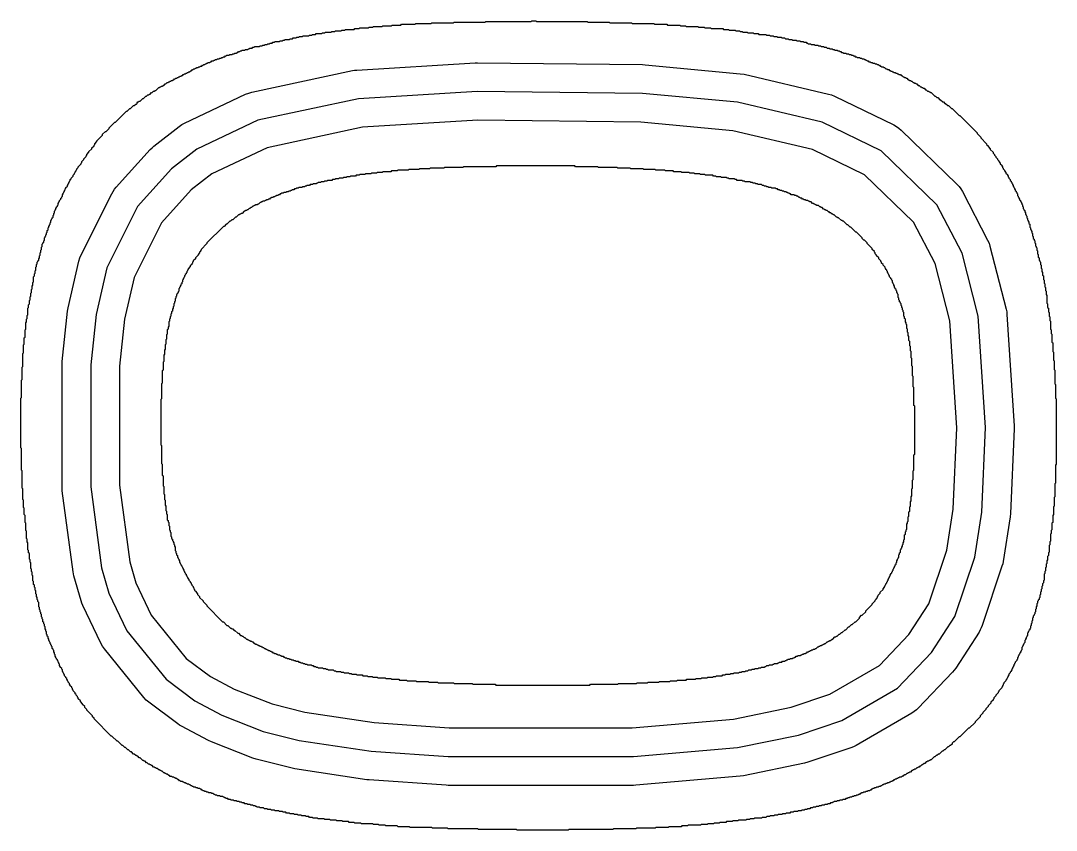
# Model space of a CAD drawing. Header units: millimetres. Extents: x 0 to 1730, y 0 to 225.
# Drawn here: x 1107.4 to 1251.5, y 56.6 to 169.2 of the extents above; entities that cross this region are included whole.
import ezdxf

# ---------------------------------------------------------------- set-up
doc = ezdxf.new("R2010")
doc.units = ezdxf.units.MM
for name, color, linetype in [('CENTERLINE', 1, 'Continuous'), ('GROOVE_8MM', 3, 'Continuous'), ('OUTLINE', 7, 'Continuous')]:
    doc.layers.add(name, color=color, linetype=linetype)

msp = doc.modelspace()

# ---------------------------------------------------------------- linework, layer by layer
at = {"layer": 'CENTERLINE'}
msp.add_lwpolyline([(1135.4, 72.6), (1141.15, 70.35), (1146.15, 69.1), (1156.15, 67.6), (1166.9, 66.85), (1192.65, 66.85), (1207.15, 68.1), (1215.65, 69.85), (1221.65, 71.85), (1229.4, 76.35), (1234.15, 81.35), (1237.4, 86.35), (1240.15, 94.6), (1241.15, 100.85), (1241.65, 112.6), (1240.65, 128.1), (1238.4, 136.85), (1234.9, 143.6), (1227.15, 151.1), (1218.9, 155.1), (1207.15, 157.85), (1193.9, 159.1), (1170.9, 159.35), (1154.4, 158.35), (1140.4, 155.35), (1131.9, 151.35), (1128.4, 148.6), (1123.65, 143.35), (1119.4, 134.85), (1117.9, 128.35), (1117.15, 121.35), (1117.15, 104.35), (1118.65, 93.1), (1119.65, 89.6), (1122.15, 84.35), (1127.65, 77.6), (1131.65, 74.6), (1135.4, 72.6)], dxfattribs=at)
at = {"layer": 'GROOVE_8MM'}
for points in [[(1125.25, 74.4), (1124.88, 74.72), (1124.55, 75.07), (1119.05, 81.82), (1118.77, 82.21), (1118.54, 82.63), (1116.04, 87.88), (1115.91, 88.19), (1115.8, 88.5), (1114.8, 92), (1114.69, 92.57), (1113.19, 103.82), (1113.15, 104.35), (1113.15, 121.35), (1113.17, 121.78), (1113.92, 128.78), (1114, 129.25), (1115.5, 135.75), (1115.64, 136.2), (1115.82, 136.64), (1120.07, 145.14), (1120.25, 145.46), (1120.45, 145.75), (1120.68, 146.03), (1125.43, 151.28), (1125.67, 151.53), (1125.93, 151.75), (1129.43, 154.5), (1129.8, 154.75), (1130.2, 154.97), (1138.7, 158.97), (1139.12, 159.14), (1139.56, 159.26), (1153.56, 162.26), (1153.86, 162.31), (1154.16, 162.34), (1170.66, 163.34), (1170.94, 163.35), (1193.94, 163.1), (1194.28, 163.08), (1207.53, 161.83), (1208.06, 161.75), (1219.81, 159), (1220.24, 158.87), (1220.65, 158.7), (1228.9, 154.7), (1229.27, 154.5), (1229.61, 154.25), (1229.93, 153.97), (1237.68, 146.47), (1237.97, 146.16), (1238.23, 145.81), (1238.45, 145.44), (1241.95, 138.69), (1242.14, 138.28), (1242.27, 137.85), (1244.52, 129.1), (1244.6, 128.73), (1244.64, 128.36), (1245.64, 112.86), (1245.65, 112.43), (1245.15, 100.68), (1245.1, 100.22), (1244.1, 93.97), (1244.04, 93.65), (1243.94, 93.34), (1241.19, 85.09), (1241.07, 84.77), (1240.93, 84.46), (1240.75, 84.17), (1237.5, 79.17), (1237.29, 78.87), (1237.05, 78.6), (1232.3, 73.6), (1232.03, 73.33), (1231.73, 73.1), (1231.41, 72.89), (1223.66, 68.39), (1223.3, 68.2), (1222.91, 68.06), (1216.91, 66.06), (1216.46, 65.93), (1207.96, 64.18), (1207.49, 64.12), (1192.99, 62.87), (1192.65, 62.85), (1166.9, 62.85), (1166.62, 62.86), (1155.87, 63.61), (1155.56, 63.64), (1145.56, 65.14), (1145.18, 65.22), (1140.18, 66.47), (1139.69, 66.63), (1133.94, 68.88), (1133.52, 69.07), (1129.77, 71.07), (1129.5, 71.23), (1129.25, 71.4), (1125.25, 74.4)], [(1167.04, 70.85), (1192.48, 70.85), (1206.57, 72.07), (1214.61, 73.72), (1220, 75.52), (1226.9, 79.52), (1231, 83.84), (1233.77, 88.1), (1236.25, 95.56), (1237.16, 101.25), (1237.64, 112.56), (1236.68, 127.47), (1234.64, 135.41), (1231.65, 141.18), (1224.83, 147.78), (1217.56, 151.31), (1206.5, 153.89), (1193.69, 155.1), (1171, 155.35), (1154.94, 154.38), (1141.69, 151.54), (1134.01, 147.92), (1131.14, 145.67), (1126.98, 141.07), (1123.19, 133.49), (1121.85, 127.69), (1121.15, 121.14), (1121.15, 104.62), (1122.58, 93.92), (1123.4, 91.02), (1125.55, 86.5), (1130.44, 80.51), (1133.8, 77.99), (1137.08, 76.24), (1142.37, 74.17), (1146.93, 73.03), (1156.59, 71.58), (1167.04, 70.85)]]:
    msp.add_lwpolyline(points, close=True, dxfattribs=at)
at = {"layer": 'OUTLINE'}
for points in [[(1186.3, 169), (1189.3, 169), (1189.4, 168.9), (1192.4, 168.9), (1192.5, 168.8), (1195.5, 168.8), (1195.6, 168.7), (1197.3, 168.7), (1197.4, 168.6), (1199.1, 168.6), (1199.2, 168.5), (1199.9, 168.5), (1200, 168.4), (1201.6, 168.4), (1201.7, 168.3), (1202.5, 168.3), (1202.6, 168.2), (1203.4, 168.2), (1203.5, 168.1), (1205.1, 168.1), (1205.2, 168), (1205.9, 168), (1206, 167.9), (1206.8, 167.9), (1206.9, 167.8), (1207.4, 167.8), (1207.5, 167.7), (1207.8, 167.7), (1207.9, 167.6), (1208.5, 167.6), (1208.6, 167.5), (1209.3, 167.5), (1209.4, 167.4), (1210, 167.4), (1210.1, 167.3), (1211.1, 167.3), (1211.2, 167.2), (1211.6, 167.2), (1211.7, 167.1), (1212.1, 167.1), (1212.2, 167), (1212.6, 167), (1212.7, 166.9), (1213.2, 166.9), (1213.3, 166.8), (1213.7, 166.8), (1213.8, 166.7), (1214.2, 166.7), (1214.3, 166.6), (1214.7, 166.6), (1214.8, 166.5), (1215.3, 166.5), (1215.4, 166.4), (1215.8, 166.4), (1215.9, 166.3), (1216.3, 166.3), (1216.4, 166.2), (1216.7, 166.2), (1216.8, 166.1), (1216.9, 166.1), (1217, 166), (1217.3, 166), (1217.4, 165.9), (1217.8, 165.9), (1217.9, 165.8), (1218.3, 165.8), (1218.4, 165.7), (1218.7, 165.7), (1218.8, 165.6), (1219.1, 165.6), (1219.2, 165.5), (1219.5, 165.5), (1219.6, 165.4), (1219.9, 165.4), (1220, 165.3), (1220.3, 165.3), (1220.4, 165.2), (1220.6, 165.2), (1220.7, 165.1), (1221, 165.1), (1221.1, 165), (1221.3, 165), (1221.4, 164.9), (1221.5, 164.9), (1221.6, 164.8), (1221.8, 164.8), (1221.9, 164.7), (1222.2, 164.7), (1222.3, 164.6), (1222.6, 164.6), (1222.7, 164.5), (1222.9, 164.5), (1223, 164.4), (1223.2, 164.4), (1223.3, 164.3), (1223.4, 164.3), (1223.5, 164.2), (1223.7, 164.2), (1223.8, 164.1), (1224.1, 164.1), (1224.2, 164), (1224.4, 164), (1224.5, 163.9), (1224.7, 163.9), (1224.8, 163.8), (1224.9, 163.8), (1225, 163.7), (1225.1, 163.7), (1225.2, 163.6), (1225.3, 163.6), (1225.4, 163.5), (1225.6, 163.5), (1225.7, 163.4), (1225.9, 163.4), (1226, 163.3), (1226.2, 163.3), (1226.3, 163.2), (1226.5, 163.2), (1226.6, 163.1), (1226.7, 163.1), (1226.8, 163), (1226.9, 163), (1227, 162.9), (1227.1, 162.9), (1227.2, 162.8), (1227.4, 162.8), (1227.5, 162.7), (1227.6, 162.7), (1227.8, 162.5), (1227.9, 162.5), (1228, 162.4), (1228.2, 162.4), (1228.3, 162.3), (1228.4, 162.3), (1228.5, 162.2), (1228.6, 162.2), (1228.7, 162.1), (1228.8, 162.1), (1228.9, 162), (1229.1, 162), (1229.2, 161.9), (1229.3, 161.9), (1229.4, 161.8), (1229.5, 161.8), (1229.6, 161.7), (1229.8, 161.7), (1229.9, 161.6), (1230, 161.6), (1230.2, 161.4), (1230.3, 161.4), (1230.4, 161.3), (1230.5, 161.3), (1230.6, 161.2), (1230.7, 161.2), (1230.9, 161), (1231, 161), (1231.1, 160.9), (1231.2, 160.9), (1231.3, 160.8), (1231.4, 160.8), (1231.6, 160.6), (1231.7, 160.6), (1231.8, 160.5), (1231.9, 160.5), (1232, 160.4), (1232.1, 160.4), (1232.3, 160.2), (1232.4, 160.2), (1232.6, 160), (1232.7, 160), (1232.8, 159.9), (1232.9, 159.9), (1233, 159.8), (1233.1, 159.8), (1233.3, 159.6), (1233.4, 159.6), (1233.6, 159.4), (1233.7, 159.4), (1233.8, 159.3), (1233.9, 159.3), (1234, 159.2), (1234.1, 159.2), (1234.6, 158.7), (1234.7, 158.7), (1234.9, 158.5), (1235, 158.5), (1235.3, 158.2), (1235.4, 158.2), (1235.7, 157.9), (1235.8, 157.9), (1236, 157.7), (1236.1, 157.7), (1236.4, 157.4), (1236.5, 157.4), (1236.9, 157), (1237, 157), (1238, 156), (1238.1, 156), (1240.5, 153.6), (1240.5, 153.5), (1241, 153), (1241, 152.9), (1241.8, 152.1), (1241.8, 152), (1242, 151.8), (1242, 151.7), (1242.3, 151.4), (1242.3, 151.3), (1242.7, 150.9), (1242.7, 150.8), (1242.9, 150.6), (1242.9, 150.5), (1243.1, 150.3), (1243.1, 150.2), (1243.3, 150), (1243.3, 149.9), (1243.5, 149.7), (1243.5, 149.6), (1243.7, 149.4), (1243.7, 149.3), (1243.9, 149.1), (1243.9, 149), (1244, 148.9), (1244, 148.8), (1244.1, 148.7), (1244.1, 148.6), (1244.3, 148.4), (1244.3, 148.3), (1244.5, 148.1), (1244.5, 148), (1244.7, 147.8), (1244.7, 147.7), (1244.8, 147.6), (1244.8, 147.5), (1244.9, 147.4), (1244.9, 147.3), (1245.1, 147.1), (1245.1, 147), (1245.2, 146.9), (1245.2, 146.8), (1245.3, 146.7), (1245.3, 146.6), (1245.4, 146.5), (1245.4, 146.4), (1245.5, 146.3), (1245.5, 146.2), (1245.6, 146.1), (1245.6, 146), (1245.7, 145.9), (1245.7, 145.8), (1245.8, 145.7), (1245.8, 145.6), (1245.9, 145.5), (1245.9, 145.4), (1246, 145.3), (1246, 145.2), (1246.1, 145.1), (1246.1, 144.9), (1246.2, 144.8), (1246.2, 144.7), (1246.3, 144.6), (1246.3, 144.5), (1246.4, 144.4), (1246.4, 144.3), (1246.5, 144.2), (1246.5, 144.1), (1246.6, 144), (1246.6, 143.9), (1246.7, 143.8), (1246.7, 143.7), (1246.8, 143.6), (1246.8, 143.4), (1246.9, 143.3), (1246.9, 143.1), (1247, 143), (1247, 142.9), (1247.1, 142.8), (1247.1, 142.6), (1247.2, 142.5), (1247.2, 142.3), (1247.3, 142.2), (1247.3, 142.1), (1247.4, 142), (1247.4, 141.8), (1247.5, 141.7), (1247.5, 141.5), (1247.6, 141.4), (1247.6, 141.3), (1247.7, 141.2), (1247.7, 141), (1247.8, 140.9), (1247.8, 140.5), (1247.9, 140.4), (1247.9, 140.2), (1248, 140.1), (1248, 140), (1248.1, 139.9), (1248.1, 139.7), (1248.2, 139.6), (1248.2, 139.3), (1248.3, 139.2), (1248.3, 138.9), (1248.4, 138.8), (1248.4, 138.7), (1248.5, 138.6), (1248.5, 138.3), (1248.6, 138.2), (1248.6, 137.9), (1248.7, 137.8), (1248.7, 137.7), (1248.8, 137.6), (1248.8, 137.3), (1248.9, 137.2), (1248.9, 136.8), (1249, 136.7), (1249, 136.3), (1249.1, 136.2), (1249.1, 135.9), (1249.2, 135.8), (1249.2, 135.7), (1249.3, 135.6), (1249.3, 135.3), (1249.4, 135.2), (1249.4, 134.8), (1249.5, 134.7), (1249.5, 134.3), (1249.6, 134.2), (1249.6, 133.8), (1249.7, 133.7), (1249.7, 133.2), (1249.8, 133.1), (1249.8, 132.7), (1249.9, 132.6), (1249.9, 132.2), (1250, 132.1), (1250, 131.7), (1250.1, 131.6), (1250.1, 131.1), (1250.2, 131), (1250.2, 129.9), (1250.3, 129.8), (1250.3, 129.3), (1250.4, 129.2), (1250.4, 128.7), (1250.5, 128.6), (1250.5, 128.1), (1250.6, 128), (1250.6, 127.5), (1250.7, 127.4), (1250.7, 126.3), (1250.8, 126.2), (1250.8, 125.7), (1250.9, 125.6), (1250.9, 124.5), (1251, 124.4), (1251, 123.2), (1251.1, 123.1), (1251.1, 122), (1251.2, 121.9), (1251.2, 120.7), (1251.3, 120.6), (1251.3, 118.7), (1251.4, 118.6), (1251.4, 116.7), (1251.5, 116.6), (1251.5, 107.5), (1251.4, 107.4), (1251.4, 104.9), (1251.3, 104.8), (1251.3, 103), (1251.2, 102.9), (1251.2, 101.7), (1251.1, 101.6), (1251.1, 100.5), (1251, 100.4), (1251, 99.4), (1250.9, 99.3), (1250.9, 98.4), (1250.8, 98.3), (1250.8, 97.9), (1250.7, 97.8), (1250.7, 96.8), (1250.6, 96.7), (1250.6, 96.3), (1250.5, 96.2), (1250.5, 95.3), (1250.4, 95.2), (1250.4, 94.8), (1250.3, 94.7), (1250.3, 94.2), (1250.2, 94.1), (1250.2, 93.7), (1250.1, 93.6), (1250.1, 93.2), (1250, 93.1), (1250, 92.7), (1249.9, 92.6), (1249.9, 92.3), (1249.8, 92.2), (1249.8, 91.4), (1249.7, 91.3), (1249.7, 91), (1249.6, 90.9), (1249.6, 90.6), (1249.5, 90.5), (1249.5, 90.2), (1249.4, 90.1), (1249.4, 89.8), (1249.3, 89.7), (1249.3, 89.4), (1249.2, 89.3), (1249.2, 89), (1249.1, 88.9), (1249.1, 88.7), (1249, 88.6), (1249, 88.5), (1248.9, 88.4), (1248.9, 88.2), (1248.8, 88.1), (1248.8, 87.8), (1248.7, 87.7), (1248.7, 87.4), (1248.6, 87.3), (1248.6, 87), (1248.5, 86.9), (1248.5, 86.7), (1248.4, 86.6), (1248.4, 86.5), (1248.3, 86.4), (1248.3, 86.2), (1248.2, 86.1), (1248.2, 85.8), (1248.1, 85.7), (1248.1, 85.4), (1248, 85.3), (1248, 85.1), (1247.9, 85), (1247.9, 84.7), (1247.8, 84.6), (1247.8, 84.5), (1247.7, 84.4), (1247.7, 84.3), (1247.6, 84.2), (1247.6, 84.1), (1247.5, 84), (1247.5, 83.7), (1247.4, 83.6), (1247.4, 83.5), (1247.3, 83.4), (1247.3, 83.3), (1247.2, 83.2), (1247.2, 83.1), (1247.1, 83), (1247.1, 82.7), (1247, 82.6), (1247, 82.5), (1246.9, 82.4), (1246.9, 82.3), (1246.8, 82.2), (1246.8, 82.1), (1246.7, 82), (1246.7, 81.7), (1246.6, 81.6), (1246.6, 81.5), (1246.5, 81.4), (1246.5, 81.3), (1246.4, 81.2), (1246.4, 81.1), (1246.3, 81), (1246.3, 80.9), (1246.2, 80.8), (1246.2, 80.7), (1246.1, 80.6), (1246.1, 80.4), (1246, 80.3), (1246, 80.2), (1245.8, 80), (1245.8, 79.9), (1245.7, 79.8), (1245.7, 79.7), (1245.6, 79.6), (1245.6, 79.5), (1245.5, 79.4), (1245.5, 79.3), (1245.4, 79.2), (1245.4, 79.1), (1245.3, 79), (1245.3, 78.9), (1245.2, 78.8), (1245.2, 78.7), (1245.1, 78.6), (1245.1, 78.5), (1244.9, 78.3), (1244.9, 78.2), (1244.8, 78.1), (1244.8, 78), (1244.7, 77.9), (1244.7, 77.8), (1244.6, 77.7), (1244.6, 77.6), (1244.5, 77.5), (1244.5, 77.4), (1244.2, 77.1), (1244.2, 77), (1244.1, 76.9), (1244.1, 76.8), (1244, 76.7), (1244, 76.6), (1243.9, 76.5), (1243.9, 76.4), (1243.5, 76), (1243.5, 75.9), (1243.4, 75.8), (1243.4, 75.7), (1243.1, 75.4), (1243.1, 75.3), (1242.8, 75), (1242.8, 74.9), (1242.7, 74.8), (1242.7, 74.7), (1242.4, 74.4), (1242.4, 74.3), (1242, 73.9), (1242, 73.8), (1241.7, 73.5), (1241.7, 73.4), (1241.3, 73), (1241.3, 72.9), (1240.9, 72.5), (1240.9, 72.4), (1240.2, 71.7), (1240.2, 71.6), (1239.4, 70.8), (1239.3, 70.8), (1238.1, 69.6), (1238, 69.6), (1237.3, 68.9), (1237.2, 68.9), (1237, 68.7), (1237, 68.6), (1236.8, 68.4), (1236.7, 68.4), (1236.5, 68.2), (1236.4, 68.2), (1236, 67.8), (1235.9, 67.8), (1235.7, 67.6), (1235.6, 67.6), (1235.2, 67.2), (1235.1, 67.2), (1234.9, 67), (1234.8, 67), (1234.6, 66.8), (1234.5, 66.8), (1234.1, 66.4), (1234, 66.4), (1233.9, 66.3), (1233.8, 66.3), (1233.7, 66.2), (1233.6, 66.2), (1233.5, 66.1), (1233.4, 66.1), (1233.2, 65.9), (1233.1, 65.9), (1232.9, 65.7), (1232.8, 65.7), (1232.6, 65.5), (1232.5, 65.5), (1232.4, 65.4), (1232.3, 65.4), (1232.2, 65.3), (1232.1, 65.3), (1231.9, 65.1), (1231.8, 65.1), (1231.7, 65), (1231.6, 65), (1231.5, 64.9), (1231.4, 64.9), (1231.2, 64.7), (1231.1, 64.7), (1231, 64.6), (1230.9, 64.6), (1230.8, 64.5), (1230.7, 64.5), (1230.5, 64.3), (1230.4, 64.3), (1230.3, 64.2), (1230.2, 64.2), (1230.1, 64.1), (1230, 64.1), (1229.9, 64), (1229.7, 64), (1229.6, 63.9), (1229.5, 63.9), (1229.4, 63.8), (1229.3, 63.8), (1229.2, 63.7), (1229.1, 63.7), (1229, 63.6), (1228.9, 63.6), (1228.8, 63.5), (1228.7, 63.5), (1228.6, 63.4), (1228.5, 63.4), (1228.4, 63.3), (1228.3, 63.3), (1228.2, 63.2), (1228, 63.2), (1227.9, 63.1), (1227.8, 63.1), (1227.7, 63), (1227.5, 63), (1227.4, 62.9), (1227.3, 62.9), (1227.2, 62.8), (1227.1, 62.8), (1227, 62.7), (1226.8, 62.7), (1226.7, 62.6), (1226.5, 62.6), (1226.4, 62.5), (1226.2, 62.5), (1226.1, 62.4), (1226, 62.4), (1225.9, 62.3), (1225.8, 62.3), (1225.7, 62.2), (1225.6, 62.2), (1225.5, 62.1), (1225.3, 62.1), (1225.2, 62), (1225, 62), (1224.9, 61.9), (1224.7, 61.9), (1224.6, 61.8), (1224.4, 61.8), (1224.3, 61.7), (1224.2, 61.7), (1224.1, 61.6), (1224, 61.6), (1223.9, 61.5), (1223.7, 61.5), (1223.6, 61.4), (1223.4, 61.4), (1223.3, 61.3), (1223.1, 61.3), (1223, 61.2), (1222.8, 61.2), (1222.7, 61.1), (1222.5, 61.1), (1222.4, 61), (1222.2, 61), (1222.1, 60.9), (1221.8, 60.9), (1221.7, 60.8), (1221.4, 60.8), (1221.3, 60.7), (1221, 60.7), (1220.9, 60.6), (1220.6, 60.6), (1220.5, 60.5), (1220.4, 60.5), (1220.3, 60.4), (1220.1, 60.4), (1220, 60.3), (1219.7, 60.3), (1219.6, 60.2), (1219.3, 60.2), (1219.2, 60.1), (1218.9, 60.1), (1218.8, 60), (1218.5, 60), (1218.4, 59.9), (1218.1, 59.9), (1218, 59.8), (1217.7, 59.8), (1217.6, 59.7), (1217.3, 59.7), (1217.2, 59.6), (1216.9, 59.6), (1216.8, 59.5), (1216.5, 59.5), (1216.4, 59.4), (1216.1, 59.4), (1216, 59.3), (1215.6, 59.3), (1215.5, 59.2), (1215, 59.2), (1214.9, 59.1), (1214.5, 59.1), (1214.4, 59), (1213.9, 59), (1213.8, 58.9), (1213.4, 58.9), (1213.3, 58.8), (1212.8, 58.8), (1212.7, 58.7), (1212.3, 58.7), (1212.2, 58.6), (1211.7, 58.6), (1211.6, 58.5), (1211.2, 58.5), (1211.1, 58.4), (1210.6, 58.4), (1210.5, 58.3), (1209.5, 58.3), (1209.4, 58.2), (1208.9, 58.2), (1208.8, 58.1), (1208.4, 58.1), (1208.3, 58), (1207.3, 58), (1207.2, 57.9), (1206.5, 57.9), (1206.4, 57.8), (1205.6, 57.8), (1205.5, 57.7), (1204.7, 57.7), (1204.6, 57.6), (1203.9, 57.6), (1203.8, 57.5), (1203, 57.5), (1202.9, 57.4), (1202.1, 57.4), (1202, 57.3), (1200.3, 57.3), (1200.2, 57.2), (1199.4, 57.2), (1199.3, 57.1), (1197.6, 57.1), (1197.5, 57), (1195.8, 57), (1195.7, 56.9), (1193.1, 56.9), (1193, 56.8), (1189.9, 56.8), (1189.8, 56.7), (1183.7, 56.7), (1183.6, 56.6), (1176.5, 56.6), (1176.4, 56.7), (1171.1, 56.7), (1171, 56.8), (1166.9, 56.8), (1166.8, 56.9), (1164.7, 56.9), (1164.6, 57), (1161.6, 57), (1161.5, 57.1), (1159.9, 57.1), (1159.8, 57.2), (1158.2, 57.2), (1158.1, 57.3), (1157.3, 57.3), (1157.2, 57.4), (1156.5, 57.4), (1156.4, 57.5), (1154.8, 57.5), (1154.7, 57.6), (1153.9, 57.6), (1153.8, 57.7), (1153.1, 57.7), (1153, 57.8), (1152.2, 57.8), (1152.1, 57.9), (1151.4, 57.9), (1151.3, 58), (1150.5, 58), (1150.4, 58.1), (1149.7, 58.1), (1149.6, 58.2), (1148.8, 58.2), (1148.7, 58.3), (1148.1, 58.3), (1148, 58.4), (1147.6, 58.4), (1147.5, 58.5), (1147.1, 58.5), (1147, 58.6), (1146.5, 58.6), (1146.4, 58.7), (1146, 58.7), (1145.9, 58.8), (1145.5, 58.8), (1145.4, 58.9), (1144.9, 58.9), (1144.8, 59), (1144.4, 59), (1144.3, 59.1), (1143.9, 59.1), (1143.8, 59.2), (1143.4, 59.2), (1143.3, 59.3), (1142.8, 59.3), (1142.7, 59.4), (1142.3, 59.4), (1142.2, 59.5), (1141.8, 59.5), (1141.7, 59.6), (1141.3, 59.6), (1141.2, 59.7), (1140.7, 59.7), (1140.6, 59.8), (1140.3, 59.8), (1140.2, 59.9), (1140.1, 59.9), (1140, 60), (1139.8, 60), (1139.7, 60.1), (1139.4, 60.1), (1139.3, 60.2), (1139, 60.2), (1138.9, 60.3), (1138.6, 60.3), (1138.5, 60.4), (1138.2, 60.4), (1138.1, 60.5), (1137.9, 60.5), (1137.8, 60.6), (1137.5, 60.6), (1137.4, 60.7), (1137.1, 60.7), (1137, 60.8), (1136.7, 60.8), (1136.6, 60.9), (1136.3, 60.9), (1136.2, 61), (1136, 61), (1135.9, 61.1), (1135.8, 61.1), (1135.7, 61.2), (1135.6, 61.2), (1135.5, 61.3), (1135.2, 61.3), (1135.1, 61.4), (1134.8, 61.4), (1134.7, 61.5), (1134.5, 61.5), (1134.4, 61.6), (1134.3, 61.6), (1134.2, 61.7), (1134, 61.7), (1133.9, 61.8), (1133.6, 61.8), (1133.5, 61.9), (1133.3, 61.9), (1133.2, 62), (1133, 62), (1132.9, 62.1), (1132.8, 62.1), (1132.7, 62.2), (1132.6, 62.2), (1132.5, 62.3), (1132.4, 62.3), (1132.3, 62.4), (1132.1, 62.4), (1132, 62.5), (1131.8, 62.5), (1131.7, 62.6), (1131.5, 62.6), (1131.4, 62.7), (1131.3, 62.7), (1131.2, 62.8), (1131.1, 62.8), (1131, 62.9), (1130.9, 62.9), (1130.8, 63), (1130.6, 63), (1130.5, 63.1), (1130.4, 63.1), (1130.3, 63.2), (1130.2, 63.2), (1130.1, 63.3), (1130, 63.3), (1129.9, 63.4), (1129.7, 63.4), (1129.6, 63.5), (1129.5, 63.5), (1129.4, 63.6), (1129.3, 63.6), (1129.1, 63.8), (1129, 63.8), (1128.9, 63.9), (1128.8, 63.9), (1128.7, 64), (1128.5, 64), (1128.4, 64.1), (1128.2, 64.1), (1128.1, 64.2), (1128, 64.2), (1127.8, 64.4), (1127.7, 64.4), (1127.6, 64.5), (1127.5, 64.5), (1127.4, 64.6), (1127.3, 64.6), (1127.1, 64.8), (1127, 64.8), (1126.9, 64.9), (1126.8, 64.9), (1126.7, 65), (1126.6, 65), (1126.4, 65.2), (1126.3, 65.2), (1126.2, 65.3), (1126.1, 65.3), (1126, 65.4), (1125.9, 65.4), (1125.7, 65.6), (1125.6, 65.6), (1125.5, 65.7), (1125.4, 65.7), (1125.3, 65.8), (1125.2, 65.8), (1125, 66), (1124.9, 66), (1124.7, 66.2), (1124.6, 66.2), (1124.5, 66.3), (1124.4, 66.3), (1124, 66.7), (1123.9, 66.7), (1123.7, 66.9), (1123.6, 66.9), (1123.5, 67), (1123.4, 67), (1123.2, 67.2), (1123.1, 67.2), (1122.8, 67.5), (1122.7, 67.5), (1122.4, 67.8), (1122.3, 67.8), (1122, 68.1), (1121.9, 68.1), (1121.6, 68.4), (1121.5, 68.4), (1120.9, 69), (1120.8, 69), (1120.1, 69.7), (1120, 69.7), (1117.6, 72.1), (1117.6, 72.2), (1117.4, 72.4), (1117.4, 72.5), (1116.6, 73.3), (1116.6, 73.4), (1116.3, 73.7), (1116.3, 73.8), (1116, 74.1), (1116, 74.2), (1115.7, 74.5), (1115.7, 74.6), (1115.4, 74.9), (1115.4, 75), (1115.3, 75.1), (1115.3, 75.2), (1115.1, 75.4), (1115.1, 75.5), (1115, 75.6), (1115, 75.7), (1114.7, 76), (1114.7, 76.1), (1114.6, 76.2), (1114.6, 76.3), (1114.5, 76.4), (1114.5, 76.5), (1114.3, 76.7), (1114.3, 76.8), (1114.2, 76.9), (1114.2, 77), (1114, 77.2), (1114, 77.3), (1113.9, 77.4), (1113.9, 77.5), (1113.8, 77.6), (1113.8, 77.7), (1113.7, 77.8), (1113.7, 77.9), (1113.5, 78.1), (1113.5, 78.2), (1113.4, 78.3), (1113.4, 78.4), (1113.3, 78.5), (1113.3, 78.6), (1113.2, 78.7), (1113.2, 78.9), (1113.1, 79), (1113.1, 79.1), (1112.9, 79.3), (1112.9, 79.4), (1112.8, 79.5), (1112.8, 79.7), (1112.7, 79.8), (1112.7, 79.9), (1112.6, 80), (1112.6, 80.1), (1112.5, 80.2), (1112.5, 80.3), (1112.4, 80.4), (1112.4, 80.5), (1112.3, 80.6), (1112.3, 80.7), (1112.2, 80.8), (1112.2, 81), (1112.1, 81.1), (1112.1, 81.3), (1112, 81.4), (1112, 81.6), (1111.9, 81.7), (1111.9, 81.8), (1111.8, 81.9), (1111.8, 82.1), (1111.7, 82.2), (1111.7, 82.3), (1111.6, 82.4), (1111.6, 82.5), (1111.5, 82.6), (1111.5, 82.7), (1111.4, 82.8), (1111.4, 82.9), (1111.3, 83), (1111.3, 83.2), (1111.2, 83.3), (1111.2, 83.5), (1111.1, 83.6), (1111.1, 83.8), (1111, 83.9), (1111, 84.2), (1110.9, 84.3), (1110.9, 84.5), (1110.8, 84.6), (1110.8, 84.9), (1110.7, 85), (1110.7, 85.2), (1110.6, 85.3), (1110.6, 85.5), (1110.5, 85.6), (1110.5, 85.9), (1110.4, 86), (1110.4, 86.2), (1110.3, 86.3), (1110.3, 86.6), (1110.2, 86.7), (1110.2, 86.9), (1110.1, 87), (1110.1, 87.2), (1110, 87.3), (1110, 87.6), (1109.9, 87.7), (1109.9, 88.3), (1109.8, 88.4), (1109.8, 88.6), (1109.7, 88.7), (1109.7, 89), (1109.6, 89.1), (1109.6, 89.4), (1109.5, 89.5), (1109.5, 89.9), (1109.4, 90), (1109.4, 90.3), (1109.3, 90.4), (1109.3, 90.7), (1109.2, 90.8), (1109.2, 91.2), (1109.1, 91.3), (1109.1, 92), (1109, 92.1), (1109, 92.5), (1108.9, 92.6), (1108.9, 92.9), (1108.8, 93), (1108.8, 93.8), (1108.7, 93.9), (1108.7, 94.2), (1108.6, 94.3), (1108.6, 95.1), (1108.5, 95.2), (1108.5, 95.5), (1108.4, 95.6), (1108.4, 96.6), (1108.3, 96.7), (1108.3, 97.1), (1108.2, 97.2), (1108.2, 98.2), (1108.1, 98.3), (1108.1, 99.3), (1108, 99.4), (1108, 100.4), (1107.9, 100.5), (1107.9, 101.4), (1107.8, 101.5), (1107.8, 102.5), (1107.7, 102.6), (1107.7, 104.1), (1107.6, 104.2), (1107.6, 106.6), (1107.5, 106.7), (1107.5, 109.7), (1107.4, 109.8), (1107.4, 116.7), (1107.5, 116.8), (1107.5, 119.2), (1107.6, 119.3), (1107.6, 121), (1107.7, 121.1), (1107.7, 122.9), (1107.8, 123), (1107.8, 124.1), (1107.9, 124.2), (1107.9, 125.1), (1108, 125.2), (1108, 126.2), (1108.1, 126.3), (1108.1, 127.2), (1108.2, 127.3), (1108.2, 127.7), (1108.3, 127.8), (1108.3, 128.2), (1108.4, 128.3), (1108.4, 129.2), (1108.5, 129.3), (1108.5, 129.7), (1108.6, 129.8), (1108.6, 130.3), (1108.7, 130.4), (1108.7, 130.8), (1108.8, 130.9), (1108.8, 131.3), (1108.9, 131.4), (1108.9, 131.8), (1109, 131.9), (1109, 132.3), (1109.1, 132.4), (1109.1, 132.8), (1109.2, 132.9), (1109.2, 133.6), (1109.3, 133.7), (1109.3, 134), (1109.4, 134.1), (1109.4, 134.4), (1109.5, 134.5), (1109.5, 134.9), (1109.6, 135), (1109.6, 135.3), (1109.7, 135.4), (1109.7, 135.6), (1109.8, 135.7), (1109.8, 135.8), (1109.9, 135.9), (1109.9, 136.1), (1110, 136.2), (1110, 136.5), (1110.1, 136.6), (1110.1, 136.9), (1110.2, 137), (1110.2, 137.3), (1110.3, 137.4), (1110.3, 137.7), (1110.4, 137.8), (1110.4, 138.1), (1110.5, 138.2), (1110.5, 138.3), (1110.6, 138.4), (1110.6, 138.6), (1110.7, 138.7), (1110.7, 139), (1110.8, 139.1), (1110.8, 139.2), (1110.9, 139.3), (1110.9, 139.4), (1111, 139.5), (1111, 139.7), (1111.1, 139.8), (1111.1, 140), (1111.2, 140.1), (1111.2, 140.4), (1111.3, 140.5), (1111.3, 140.6), (1111.4, 140.7), (1111.4, 140.8), (1111.5, 140.9), (1111.5, 141.1), (1111.6, 141.2), (1111.6, 141.4), (1111.7, 141.5), (1111.7, 141.6), (1111.8, 141.7), (1111.8, 141.8), (1111.9, 141.9), (1111.9, 142.1), (1112, 142.2), (1112, 142.4), (1112.1, 142.5), (1112.1, 142.7), (1112.2, 142.8), (1112.2, 142.9), (1112.3, 143), (1112.3, 143.1), (1112.4, 143.2), (1112.4, 143.3), (1112.5, 143.4), (1112.5, 143.5), (1112.6, 143.6), (1112.6, 143.8), (1112.7, 143.9), (1112.7, 144), (1112.8, 144.1), (1112.8, 144.2), (1113, 144.4), (1113, 144.5), (1113.1, 144.6), (1113.1, 144.7), (1113.2, 144.8), (1113.2, 145), (1113.3, 145.1), (1113.3, 145.2), (1113.4, 145.3), (1113.4, 145.4), (1113.5, 145.5), (1113.5, 145.6), (1113.6, 145.7), (1113.6, 145.8), (1113.7, 145.9), (1113.7, 146), (1113.9, 146.2), (1113.9, 146.3), (1114, 146.4), (1114, 146.5), (1114.1, 146.6), (1114.1, 146.7), (1114.2, 146.8), (1114.2, 146.9), (1114.3, 147), (1114.3, 147.1), (1114.4, 147.2), (1114.4, 147.3), (1114.7, 147.6), (1114.7, 147.7), (1114.9, 147.9), (1114.9, 148), (1115, 148.1), (1115, 148.2), (1115.1, 148.3), (1115.1, 148.4), (1115.2, 148.5), (1115.2, 148.6), (1115.4, 148.8), (1115.4, 148.9), (1115.8, 149.3), (1115.8, 149.4), (1115.9, 149.5), (1115.9, 149.6), (1116.2, 149.9), (1116.2, 150), (1116.5, 150.3), (1116.5, 150.4), (1116.6, 150.5), (1116.6, 150.6), (1116.9, 150.9), (1116.9, 151), (1117.3, 151.4), (1117.3, 151.5), (1117.6, 151.8), (1117.6, 151.9), (1117.7, 152), (1117.7, 152.1), (1118, 152.4), (1118, 152.5), (1118.8, 153.3), (1118.8, 153.4), (1119.2, 153.8), (1119.3, 153.8), (1119.7, 154.2), (1119.7, 154.3), (1120.5, 155.1), (1120.6, 155.1), (1122.1, 156.6), (1122.2, 156.6), (1122.6, 157), (1122.7, 157), (1123.1, 157.4), (1123.2, 157.4), (1123.4, 157.6), (1123.5, 157.6), (1123.6, 157.7), (1123.6, 157.8), (1123.7, 157.9), (1123.8, 157.9), (1123.9, 158), (1124, 158), (1124.4, 158.4), (1124.5, 158.4), (1124.8, 158.7), (1124.9, 158.7), (1125.1, 158.9), (1125.2, 158.9), (1125.3, 159), (1125.4, 159), (1125.6, 159.2), (1125.7, 159.2), (1125.9, 159.4), (1126, 159.4), (1126.1, 159.5), (1126.2, 159.5), (1126.6, 159.9), (1126.7, 159.9), (1126.8, 160), (1126.9, 160), (1127, 160.1), (1127.1, 160.1), (1127.2, 160.2), (1127.3, 160.2), (1127.5, 160.4), (1127.6, 160.4), (1127.8, 160.6), (1127.9, 160.6), (1128, 160.7), (1128.1, 160.7), (1128.2, 160.8), (1128.3, 160.8), (1128.4, 160.9), (1128.5, 160.9), (1128.6, 161), (1128.7, 161), (1128.8, 161.1), (1128.9, 161.1), (1129, 161.2), (1129.1, 161.2), (1129.2, 161.3), (1129.3, 161.3), (1129.4, 161.4), (1129.5, 161.4), (1129.6, 161.5), (1129.7, 161.5), (1129.8, 161.6), (1129.9, 161.6), (1130, 161.7), (1130.1, 161.7), (1130.2, 161.8), (1130.3, 161.8), (1130.4, 161.9), (1130.5, 161.9), (1130.6, 162), (1130.7, 162), (1130.8, 162.1), (1130.9, 162.1), (1131.1, 162.3), (1131.2, 162.3), (1131.3, 162.4), (1131.4, 162.4), (1131.5, 162.5), (1131.6, 162.5), (1131.7, 162.6), (1131.8, 162.6), (1131.9, 162.7), (1132.1, 162.7), (1132.2, 162.8), (1132.3, 162.8), (1132.4, 162.9), (1132.6, 162.9), (1132.7, 163), (1132.8, 163), (1132.9, 163.1), (1133, 163.1), (1133.1, 163.2), (1133.2, 163.2), (1133.3, 163.3), (1133.4, 163.3), (1133.5, 163.4), (1133.7, 163.4), (1133.8, 163.5), (1133.9, 163.5), (1134, 163.6), (1134.2, 163.6), (1134.3, 163.7), (1134.4, 163.7), (1134.5, 163.8), (1134.7, 163.8), (1134.8, 163.9), (1135, 163.9), (1135.1, 164), (1135.3, 164), (1135.4, 164.1), (1135.5, 164.1), (1135.6, 164.2), (1135.8, 164.2), (1135.9, 164.3), (1136, 164.3), (1136.1, 164.4), (1136.4, 164.4), (1136.5, 164.5), (1136.8, 164.5), (1136.9, 164.6), (1137.1, 164.6), (1137.2, 164.7), (1137.4, 164.7), (1137.5, 164.8), (1137.6, 164.8), (1137.7, 164.9), (1137.9, 164.9), (1138, 165), (1138.1, 165), (1138.2, 165.1), (1138.6, 165.1), (1138.7, 165.2), (1139, 165.2), (1139.1, 165.3), (1139.2, 165.3), (1139.3, 165.4), (1139.6, 165.4), (1139.7, 165.5), (1139.9, 165.5), (1140, 165.6), (1140.6, 165.6), (1140.7, 165.7), (1141, 165.7), (1141.1, 165.8), (1141.3, 165.8), (1141.4, 165.9), (1141.7, 165.9), (1141.8, 166), (1142, 166), (1142.1, 166.1), (1142.4, 166.1), (1142.5, 166.2), (1142.7, 166.2), (1142.8, 166.3), (1143.4, 166.3), (1143.5, 166.4), (1143.8, 166.4), (1143.9, 166.5), (1144.1, 166.5), (1144.2, 166.6), (1144.8, 166.6), (1144.9, 166.7), (1145.2, 166.7), (1145.3, 166.8), (1145.7, 166.8), (1145.8, 166.9), (1146.1, 166.9), (1146.2, 167), (1146.6, 167), (1146.7, 167.1), (1147.5, 167.1), (1147.6, 167.2), (1147.9, 167.2), (1148, 167.3), (1148.4, 167.3), (1148.5, 167.4), (1149.3, 167.4), (1149.4, 167.5), (1149.7, 167.5), (1149.8, 167.6), (1150.6, 167.6), (1150.7, 167.7), (1151.1, 167.7), (1151.2, 167.8), (1152, 167.8), (1152.1, 167.9), (1152.5, 167.9), (1152.6, 168), (1153.8, 168), (1153.9, 168.1), (1154.5, 168.1), (1154.6, 168.2), (1155.8, 168.2), (1155.9, 168.3), (1156.4, 168.3), (1156.5, 168.4), (1157.7, 168.4), (1157.8, 168.5), (1159, 168.5), (1159.1, 168.6), (1160.3, 168.6), (1160.4, 168.7), (1162.3, 168.7), (1162.4, 168.8), (1164.5, 168.8), (1164.6, 168.9), (1167.6, 168.9), (1167.7, 169), (1172, 169), (1172.1, 169.1), (1178.4, 169.1), (1178.5, 169.2), (1179.1, 169.2), (1179.2, 169.1), (1186.2, 169.1), (1186.3, 169)], [(1166.3, 148.7), (1164.4, 148.7), (1164.3, 148.6), (1162.9, 148.6), (1162.8, 148.5), (1161.4, 148.5), (1161.3, 148.4), (1159.9, 148.4), (1159.8, 148.3), (1159, 148.3), (1158.9, 148.2), (1157.8, 148.2), (1157.7, 148.1), (1157, 148.1), (1156.9, 148), (1156.2, 148), (1156.1, 147.9), (1155.4, 147.9), (1155.3, 147.8), (1154.6, 147.8), (1154.5, 147.7), (1154.1, 147.7), (1154, 147.6), (1153.3, 147.6), (1153.2, 147.5), (1152.8, 147.5), (1152.7, 147.4), (1152.3, 147.4), (1152.2, 147.3), (1151.7, 147.3), (1151.6, 147.2), (1151.2, 147.2), (1151.1, 147.1), (1150.8, 147.1), (1150.7, 147), (1150.1, 147), (1150, 146.9), (1149.7, 146.9), (1149.6, 146.8), (1149.2, 146.8), (1149.1, 146.7), (1148.8, 146.7), (1148.7, 146.6), (1148.6, 146.6), (1148.5, 146.5), (1148.1, 146.5), (1148, 146.4), (1147.7, 146.4), (1147.6, 146.3), (1147.2, 146.3), (1147.1, 146.2), (1147, 146.2), (1146.9, 146.1), (1146.6, 146.1), (1146.5, 146), (1146.1, 146), (1146, 145.9), (1145.8, 145.9), (1145.7, 145.8), (1145.5, 145.8), (1145.4, 145.7), (1145.2, 145.7), (1145.1, 145.6), (1145, 145.6), (1144.9, 145.5), (1144.7, 145.5), (1144.6, 145.4), (1144.4, 145.4), (1144.3, 145.3), (1144, 145.3), (1143.9, 145.2), (1143.7, 145.2), (1143.6, 145.1), (1143.5, 145.1), (1143.4, 145), (1143.3, 145), (1143.2, 144.9), (1143, 144.9), (1142.9, 144.8), (1142.8, 144.8), (1142.7, 144.7), (1142.6, 144.7), (1142.5, 144.6), (1142.3, 144.6), (1142.2, 144.5), (1142.1, 144.5), (1142, 144.4), (1141.9, 144.4), (1141.8, 144.3), (1141.6, 144.3), (1141.5, 144.2), (1141.4, 144.2), (1141.3, 144.1), (1141.1, 144.1), (1141, 144), (1140.9, 144), (1140.8, 143.9), (1140.7, 143.9), (1140.5, 143.7), (1140.4, 143.7), (1140.3, 143.6), (1140.1, 143.6), (1140, 143.5), (1139.9, 143.5), (1139.8, 143.4), (1139.7, 143.4), (1139.5, 143.2), (1139.4, 143.2), (1139.3, 143.1), (1139.2, 143.1), (1139, 142.9), (1138.9, 142.9), (1138.8, 142.8), (1138.7, 142.8), (1138.6, 142.7), (1138.5, 142.7), (1138.2, 142.4), (1138.1, 142.4), (1138, 142.3), (1137.9, 142.3), (1137.8, 142.2), (1137.7, 142.2), (1137.4, 141.9), (1137.3, 141.9), (1136.9, 141.5), (1136.8, 141.5), (1136.6, 141.3), (1136.5, 141.3), (1136.1, 140.9), (1136, 140.9), (1135.7, 140.6), (1135.6, 140.6), (1133.3, 138.3), (1133.3, 138.2), (1132.5, 137.4), (1132.5, 137.3), (1132.4, 137.2), (1132.4, 137.1), (1132.3, 137), (1132.3, 136.9), (1132.1, 136.7), (1132.1, 136.6), (1131.7, 136.2), (1131.7, 136.1), (1131.4, 135.8), (1131.4, 135.7), (1131.3, 135.6), (1131.3, 135.5), (1131.2, 135.4), (1131.2, 135.3), (1131, 135.1), (1131, 135), (1130.7, 134.7), (1130.7, 134.6), (1130.6, 134.5), (1130.6, 134.4), (1130.5, 134.3), (1130.5, 134.2), (1130.4, 134.1), (1130.4, 134), (1130.3, 133.9), (1130.3, 133.8), (1130.2, 133.7), (1130.2, 133.6), (1130.1, 133.5), (1130.1, 133.4), (1130, 133.3), (1130, 133.2), (1129.9, 133.1), (1129.9, 132.9), (1129.8, 132.8), (1129.8, 132.6), (1129.7, 132.5), (1129.7, 132.4), (1129.6, 132.3), (1129.6, 132.2), (1129.5, 132.1), (1129.5, 132), (1129.4, 131.9), (1129.4, 131.6), (1129.3, 131.5), (1129.3, 131.4), (1129.2, 131.3), (1129.2, 131.2), (1129.1, 131.1), (1129.1, 130.9), (1129, 130.8), (1129, 130.6), (1128.9, 130.5), (1128.9, 130.2), (1128.8, 130.1), (1128.8, 129.9), (1128.7, 129.8), (1128.7, 129.5), (1128.6, 129.4), (1128.6, 129.2), (1128.5, 129.1), (1128.5, 128.8), (1128.4, 128.7), (1128.4, 128.5), (1128.3, 128.4), (1128.3, 128.1), (1128.2, 128), (1128.2, 127.8), (1128.1, 127.7), (1128.1, 127.4), (1128, 127.3), (1128, 126.7), (1127.9, 126.6), (1127.9, 126.3), (1127.8, 126.2), (1127.8, 125.6), (1127.7, 125.5), (1127.7, 124.9), (1127.6, 124.8), (1127.6, 124.2), (1127.5, 124.1), (1127.5, 123.5), (1127.4, 123.4), (1127.4, 122.8), (1127.3, 122.7), (1127.3, 121.8), (1127.2, 121.7), (1127.2, 120.6), (1127.1, 120.5), (1127.1, 118.8), (1127, 118.7), (1127, 116.6), (1126.9, 116.5), (1126.9, 110.2), (1127, 110.1), (1127, 107.6), (1127.1, 107.5), (1127.1, 106), (1127.2, 105.9), (1127.2, 104.5), (1127.3, 104.4), (1127.3, 103.4), (1127.4, 103.3), (1127.4, 102.6), (1127.5, 102.5), (1127.5, 101.8), (1127.6, 101.7), (1127.6, 101.1), (1127.7, 101), (1127.7, 100.6), (1127.8, 100.5), (1127.8, 99.8), (1127.9, 99.7), (1127.9, 99.5), (1128, 99.4), (1128, 99), (1128.1, 98.9), (1128.1, 98.4), (1128.2, 98.3), (1128.2, 98.1), (1128.3, 98), (1128.3, 97.5), (1128.4, 97.4), (1128.4, 97.2), (1128.5, 97.1), (1128.5, 96.9), (1128.6, 96.8), (1128.6, 96.7), (1128.7, 96.6), (1128.7, 96.4), (1128.8, 96.3), (1128.8, 96.1), (1128.9, 96), (1128.9, 95.5), (1129, 95.4), (1129, 95.2), (1129.1, 95.1), (1129.1, 94.9), (1129.2, 94.8), (1129.2, 94.6), (1129.3, 94.5), (1129.3, 94.4), (1129.4, 94.3), (1129.4, 94.2), (1129.5, 94.1), (1129.5, 93.9), (1129.6, 93.8), (1129.6, 93.7), (1129.7, 93.6), (1129.7, 93.5), (1129.8, 93.4), (1129.8, 93.3), (1129.9, 93.2), (1129.9, 93.1), (1130, 93), (1130, 92.9), (1130.1, 92.8), (1130.1, 92.7), (1130.2, 92.6), (1130.2, 92.5), (1130.3, 92.4), (1130.3, 92.3), (1130.4, 92.2), (1130.4, 92.1), (1130.5, 92), (1130.5, 91.9), (1130.6, 91.8), (1130.6, 91.7), (1130.8, 91.5), (1130.8, 91.4), (1131, 91.2), (1131, 91.1), (1131.1, 91), (1131.1, 90.9), (1131.2, 90.8), (1131.2, 90.7), (1131.4, 90.5), (1131.4, 90.4), (1131.5, 90.3), (1131.5, 90.2), (1131.6, 90.1), (1131.6, 90), (1131.8, 89.8), (1131.8, 89.7), (1132, 89.5), (1132, 89.4), (1132.3, 89.1), (1132.3, 89), (1132.8, 88.5), (1132.8, 88.4), (1133.3, 87.9), (1133.3, 87.8), (1135.5, 85.6), (1135.6, 85.6), (1136.1, 85.1), (1136.2, 85.1), (1136.6, 84.7), (1136.7, 84.7), (1136.8, 84.6), (1136.9, 84.6), (1137.1, 84.4), (1137.2, 84.4), (1137.6, 84), (1137.7, 84), (1138, 83.7), (1138.1, 83.7), (1138.2, 83.6), (1138.3, 83.6), (1138.5, 83.4), (1138.6, 83.4), (1138.8, 83.2), (1138.9, 83.2), (1139, 83.1), (1139.1, 83.1), (1139.2, 83), (1139.3, 83), (1139.4, 82.9), (1139.5, 82.9), (1139.6, 82.8), (1139.7, 82.8), (1139.9, 82.6), (1140, 82.6), (1140.1, 82.5), (1140.2, 82.5), (1140.3, 82.4), (1140.4, 82.4), (1140.5, 82.3), (1140.6, 82.3), (1140.7, 82.2), (1140.8, 82.2), (1140.9, 82.1), (1141, 82.1), (1141.1, 82), (1141.2, 82), (1141.3, 81.9), (1141.4, 81.9), (1141.5, 81.8), (1141.6, 81.8), (1141.7, 81.7), (1141.8, 81.7), (1141.9, 81.6), (1142, 81.6), (1142.1, 81.5), (1142.2, 81.5), (1142.3, 81.4), (1142.4, 81.4), (1142.5, 81.3), (1142.6, 81.3), (1142.7, 81.2), (1142.9, 81.2), (1143, 81.1), (1143.1, 81.1), (1143.2, 81), (1143.4, 81), (1143.5, 80.9), (1143.6, 80.9), (1143.7, 80.8), (1143.9, 80.8), (1144, 80.7), (1144.1, 80.7), (1144.2, 80.6), (1144.4, 80.6), (1144.5, 80.5), (1144.7, 80.5), (1144.8, 80.4), (1145, 80.4), (1145.1, 80.3), (1145.3, 80.3), (1145.4, 80.2), (1145.6, 80.2), (1145.7, 80.1), (1146, 80.1), (1146.1, 80), (1146.3, 80), (1146.4, 79.9), (1146.6, 79.9), (1146.7, 79.8), (1146.9, 79.8), (1147, 79.7), (1147.2, 79.7), (1147.3, 79.6), (1147.8, 79.6), (1147.9, 79.5), (1148.1, 79.5), (1148.2, 79.4), (1148.4, 79.4), (1148.5, 79.3), (1148.7, 79.3), (1148.8, 79.2), (1149.4, 79.2), (1149.5, 79.1), (1149.8, 79.1), (1149.9, 79), (1150.1, 79), (1150.2, 78.9), (1150.9, 78.9), (1151, 78.8), (1151.2, 78.8), (1151.3, 78.7), (1151.9, 78.7), (1152, 78.6), (1152.3, 78.6), (1152.4, 78.5), (1153, 78.5), (1153.1, 78.4), (1153.4, 78.4), (1153.5, 78.3), (1154.1, 78.3), (1154.2, 78.2), (1154.9, 78.2), (1155, 78.1), (1155.6, 78.1), (1155.7, 78), (1156.3, 78), (1156.4, 77.9), (1157, 77.9), (1157.1, 77.8), (1158.1, 77.8), (1158.2, 77.7), (1158.9, 77.7), (1159, 77.6), (1160, 77.6), (1160.1, 77.5), (1161.1, 77.5), (1161.2, 77.4), (1162.4, 77.4), (1162.5, 77.3), (1164.1, 77.3), (1164.2, 77.2), (1165.4, 77.2), (1165.5, 77.1), (1167.6, 77.1), (1167.7, 77), (1170.2, 77), (1170.3, 76.9), (1173.4, 76.9), (1173.5, 76.8), (1186.6, 76.8), (1186.7, 76.9), (1190.5, 76.9), (1190.6, 77), (1193.1, 77), (1193.2, 77.1), (1194.6, 77.1), (1194.7, 77.2), (1196.2, 77.2), (1196.3, 77.3), (1197.7, 77.3), (1197.8, 77.4), (1198.7, 77.4), (1198.8, 77.5), (1200, 77.5), (1200.1, 77.6), (1201.3, 77.6), (1201.4, 77.7), (1202.1, 77.7), (1202.2, 77.8), (1202.9, 77.8), (1203, 77.9), (1203.7, 77.9), (1203.8, 78), (1204.1, 78), (1204.2, 78.1), (1205, 78.1), (1205.1, 78.2), (1205.4, 78.2), (1205.5, 78.3), (1206.1, 78.3), (1206.2, 78.4), (1206.6, 78.4), (1206.7, 78.5), (1207.3, 78.5), (1207.4, 78.6), (1207.7, 78.6), (1207.8, 78.7), (1208.2, 78.7), (1208.3, 78.8), (1208.6, 78.8), (1208.7, 78.9), (1209.1, 78.9), (1209.2, 79), (1209.5, 79), (1209.6, 79.1), (1210, 79.1), (1210.1, 79.2), (1210.4, 79.2), (1210.5, 79.3), (1210.9, 79.3), (1211, 79.4), (1211.1, 79.4), (1211.2, 79.5), (1211.5, 79.5), (1211.6, 79.6), (1212, 79.6), (1212.1, 79.7), (1212.2, 79.7), (1212.3, 79.8), (1212.7, 79.8), (1212.8, 79.9), (1212.9, 79.9), (1213, 80), (1213.3, 80), (1213.4, 80.1), (1213.7, 80.1), (1213.8, 80.2), (1213.9, 80.2), (1214, 80.3), (1214.1, 80.3), (1214.2, 80.4), (1214.4, 80.4), (1214.5, 80.5), (1214.8, 80.5), (1214.9, 80.6), (1215, 80.6), (1215.1, 80.7), (1215.2, 80.7), (1215.3, 80.8), (1215.5, 80.8), (1215.6, 80.9), (1215.9, 80.9), (1216, 81), (1216.1, 81), (1216.2, 81.1), (1216.3, 81.1), (1216.4, 81.2), (1216.6, 81.2), (1216.7, 81.3), (1216.8, 81.3), (1216.9, 81.4), (1217, 81.4), (1217.1, 81.5), (1217.2, 81.5), (1217.3, 81.6), (1217.4, 81.6), (1217.5, 81.7), (1217.6, 81.7), (1217.7, 81.8), (1217.9, 81.8), (1218, 81.9), (1218.1, 81.9), (1218.3, 82.1), (1218.4, 82.1), (1218.5, 82.2), (1218.6, 82.2), (1218.7, 82.3), (1218.8, 82.3), (1218.9, 82.4), (1219, 82.4), (1219.1, 82.5), (1219.2, 82.5), (1219.3, 82.6), (1219.4, 82.6), (1219.6, 82.8), (1219.7, 82.8), (1219.8, 82.9), (1219.9, 82.9), (1220, 83), (1220.1, 83), (1220.3, 83.2), (1220.4, 83.2), (1220.7, 83.5), (1220.8, 83.5), (1220.9, 83.6), (1221, 83.6), (1221.3, 83.9), (1221.4, 83.9), (1221.6, 84.1), (1221.7, 84.1), (1222.1, 84.5), (1222.2, 84.5), (1222.6, 84.9), (1222.7, 84.9), (1223, 85.2), (1223.1, 85.2), (1223.5, 85.6), (1223.6, 85.6), (1224.1, 86.1), (1224.1, 86.2), (1224.4, 86.5), (1224.5, 86.5), (1225, 87), (1225, 87.1), (1225.9, 88), (1225.9, 88.1), (1226.3, 88.5), (1226.3, 88.6), (1226.5, 88.8), (1226.5, 88.9), (1226.6, 89), (1226.6, 89.1), (1226.7, 89.2), (1226.7, 89.3), (1227, 89.6), (1227, 89.7), (1227.4, 90.1), (1227.4, 90.2), (1227.6, 90.4), (1227.6, 90.5), (1227.7, 90.6), (1227.7, 90.7), (1227.8, 90.8), (1227.8, 90.9), (1227.9, 91), (1227.9, 91.1), (1228, 91.2), (1228, 91.3), (1228.1, 91.4), (1228.1, 91.5), (1228.2, 91.6), (1228.2, 91.7), (1228.3, 91.8), (1228.3, 91.9), (1228.4, 92), (1228.4, 92.1), (1228.5, 92.2), (1228.5, 92.3), (1228.6, 92.4), (1228.6, 92.5), (1228.7, 92.6), (1228.7, 92.7), (1228.8, 92.8), (1228.8, 92.9), (1228.9, 93), (1228.9, 93.1), (1229, 93.2), (1229, 93.3), (1229.1, 93.4), (1229.1, 93.5), (1229.2, 93.6), (1229.2, 93.8), (1229.3, 93.9), (1229.3, 94.1), (1229.4, 94.2), (1229.4, 94.3), (1229.5, 94.4), (1229.5, 94.5), (1229.6, 94.6), (1229.6, 94.9), (1229.7, 95), (1229.7, 95.2), (1229.8, 95.3), (1229.8, 95.6), (1229.9, 95.7), (1229.9, 95.8), (1230, 95.9), (1230, 96), (1230.1, 96.1), (1230.1, 96.3), (1230.2, 96.4), (1230.2, 96.6), (1230.3, 96.7), (1230.3, 97), (1230.4, 97.1), (1230.4, 97.7), (1230.5, 97.8), (1230.5, 98.1), (1230.6, 98.2), (1230.6, 98.4), (1230.7, 98.5), (1230.7, 99.2), (1230.8, 99.3), (1230.8, 99.5), (1230.9, 99.6), (1230.9, 100.2), (1231, 100.3), (1231, 100.9), (1231.1, 101), (1231.1, 101.6), (1231.2, 101.7), (1231.2, 102.3), (1231.3, 102.4), (1231.3, 103), (1231.4, 103.1), (1231.4, 104.1), (1231.5, 104.2), (1231.5, 105.3), (1231.6, 105.4), (1231.6, 106.6), (1231.7, 106.7), (1231.7, 108.8), (1231.8, 108.9), (1231.8, 115.6), (1231.7, 115.7), (1231.7, 118.2), (1231.6, 118.3), (1231.6, 119.7), (1231.5, 119.8), (1231.5, 121.1), (1231.4, 121.2), (1231.4, 122.2), (1231.3, 122.3), (1231.3, 123.2), (1231.2, 123.3), (1231.2, 123.9), (1231.1, 124), (1231.1, 124.6), (1231, 124.7), (1231, 125.3), (1230.9, 125.4), (1230.9, 125.8), (1230.8, 125.9), (1230.8, 126.3), (1230.7, 126.4), (1230.7, 126.9), (1230.6, 127), (1230.6, 127.2), (1230.5, 127.3), (1230.5, 127.7), (1230.4, 127.8), (1230.4, 128), (1230.3, 128.1), (1230.3, 128.6), (1230.2, 128.7), (1230.2, 128.9), (1230.1, 129), (1230.1, 129.2), (1230, 129.3), (1230, 129.5), (1229.9, 129.6), (1229.9, 129.8), (1229.8, 129.9), (1229.8, 130), (1229.7, 130.1), (1229.7, 130.3), (1229.6, 130.4), (1229.6, 130.6), (1229.5, 130.7), (1229.5, 131.1), (1229.4, 131.2), (1229.4, 131.3), (1229.3, 131.4), (1229.3, 131.6), (1229.2, 131.7), (1229.2, 131.8), (1229.1, 131.9), (1229.1, 132), (1229, 132.1), (1229, 132.3), (1228.9, 132.4), (1228.9, 132.5), (1228.8, 132.6), (1228.8, 132.7), (1228.7, 132.8), (1228.7, 133), (1228.6, 133.1), (1228.6, 133.2), (1228.5, 133.3), (1228.5, 133.4), (1228.3, 133.6), (1228.3, 133.7), (1228.2, 133.8), (1228.2, 133.9), (1228.1, 134), (1228.1, 134.1), (1228, 134.2), (1228, 134.3), (1227.9, 134.4), (1227.9, 134.5), (1227.8, 134.6), (1227.8, 134.7), (1227.7, 134.8), (1227.7, 134.9), (1227.4, 135.2), (1227.4, 135.3), (1227.2, 135.5), (1227.2, 135.6), (1227.1, 135.7), (1227.1, 135.8), (1226.8, 136.1), (1226.8, 136.2), (1226.5, 136.5), (1226.5, 136.6), (1226.3, 136.8), (1226.3, 136.9), (1226.2, 137), (1226.2, 137.1), (1225.9, 137.4), (1225.9, 137.5), (1225.2, 138.2), (1225.2, 138.3), (1224.8, 138.7), (1224.7, 138.7), (1224.5, 138.9), (1224.5, 139), (1223.7, 139.8), (1223.6, 139.8), (1222.9, 140.5), (1222.8, 140.5), (1222.5, 140.8), (1222.4, 140.8), (1221.9, 141.3), (1221.8, 141.3), (1221.7, 141.4), (1221.6, 141.4), (1221.2, 141.8), (1221.1, 141.8), (1221, 141.9), (1220.9, 141.9), (1220.6, 142.2), (1220.5, 142.2), (1220.4, 142.3), (1220.3, 142.3), (1220.1, 142.5), (1220, 142.5), (1219.9, 142.6), (1219.8, 142.6), (1219.6, 142.8), (1219.5, 142.8), (1219.4, 142.9), (1219.3, 142.9), (1219.2, 143), (1219.1, 143), (1218.9, 143.2), (1218.8, 143.2), (1218.7, 143.3), (1218.6, 143.3), (1218.4, 143.5), (1218.2, 143.5), (1218.1, 143.6), (1218, 143.6), (1217.9, 143.7), (1217.8, 143.7), (1217.7, 143.8), (1217.6, 143.8), (1217.4, 144), (1217.2, 144), (1217.1, 144.1), (1217, 144.1), (1216.9, 144.2), (1216.7, 144.2), (1216.6, 144.3), (1216.4, 144.3), (1216.3, 144.4), (1216.2, 144.4), (1216.1, 144.5), (1215.9, 144.5), (1215.8, 144.6), (1215.7, 144.6), (1215.5, 144.8), (1215.4, 144.8), (1215.3, 144.9), (1215.1, 144.9), (1215, 145), (1214.6, 145), (1214.5, 145.1), (1214.4, 145.1), (1214.3, 145.2), (1214.2, 145.2), (1214.1, 145.3), (1214, 145.3), (1213.9, 145.4), (1213.7, 145.4), (1213.6, 145.5), (1213.4, 145.5), (1213.3, 145.6), (1213.1, 145.6), (1213, 145.7), (1212.8, 145.7), (1212.7, 145.8), (1212.5, 145.8), (1212.4, 145.9), (1211.9, 145.9), (1211.8, 146), (1211.5, 146), (1211.4, 146.1), (1211.2, 146.1), (1211.1, 146.2), (1210.9, 146.2), (1210.8, 146.3), (1210.6, 146.3), (1210.5, 146.4), (1210, 146.4), (1209.9, 146.5), (1209.7, 146.5), (1209.6, 146.6), (1209.3, 146.6), (1209.2, 146.7), (1209, 146.7), (1208.9, 146.8), (1208.2, 146.8), (1208.1, 146.9), (1207.9, 146.9), (1207.8, 147), (1207.1, 147), (1207, 147.1), (1206.8, 147.1), (1206.7, 147.2), (1206, 147.2), (1205.9, 147.3), (1205.7, 147.3), (1205.6, 147.4), (1204.9, 147.4), (1204.8, 147.5), (1204.2, 147.5), (1204.1, 147.6), (1203.8, 147.6), (1203.7, 147.7), (1202.7, 147.7), (1202.6, 147.8), (1202, 147.8), (1201.9, 147.9), (1201.2, 147.9), (1201.1, 148), (1200.5, 148), (1200.4, 148.1), (1199.4, 148.1), (1199.3, 148.2), (1198.3, 148.2), (1198.2, 148.3), (1197.1, 148.3), (1197, 148.4), (1195.8, 148.4), (1195.7, 148.5), (1194.1, 148.5), (1194, 148.6), (1192.3, 148.6), (1192.2, 148.7), (1190.5, 148.7), (1190.4, 148.8), (1187.8, 148.8), (1187.7, 148.9), (1184.6, 148.9), (1184.5, 149), (1173.6, 149), (1173.5, 148.9), (1169, 148.9), (1168.9, 148.8), (1166.4, 148.8), (1166.3, 148.7)]]:
    msp.add_lwpolyline(points, close=True, dxfattribs=at)

doc.saveas('drawing.dxf')
